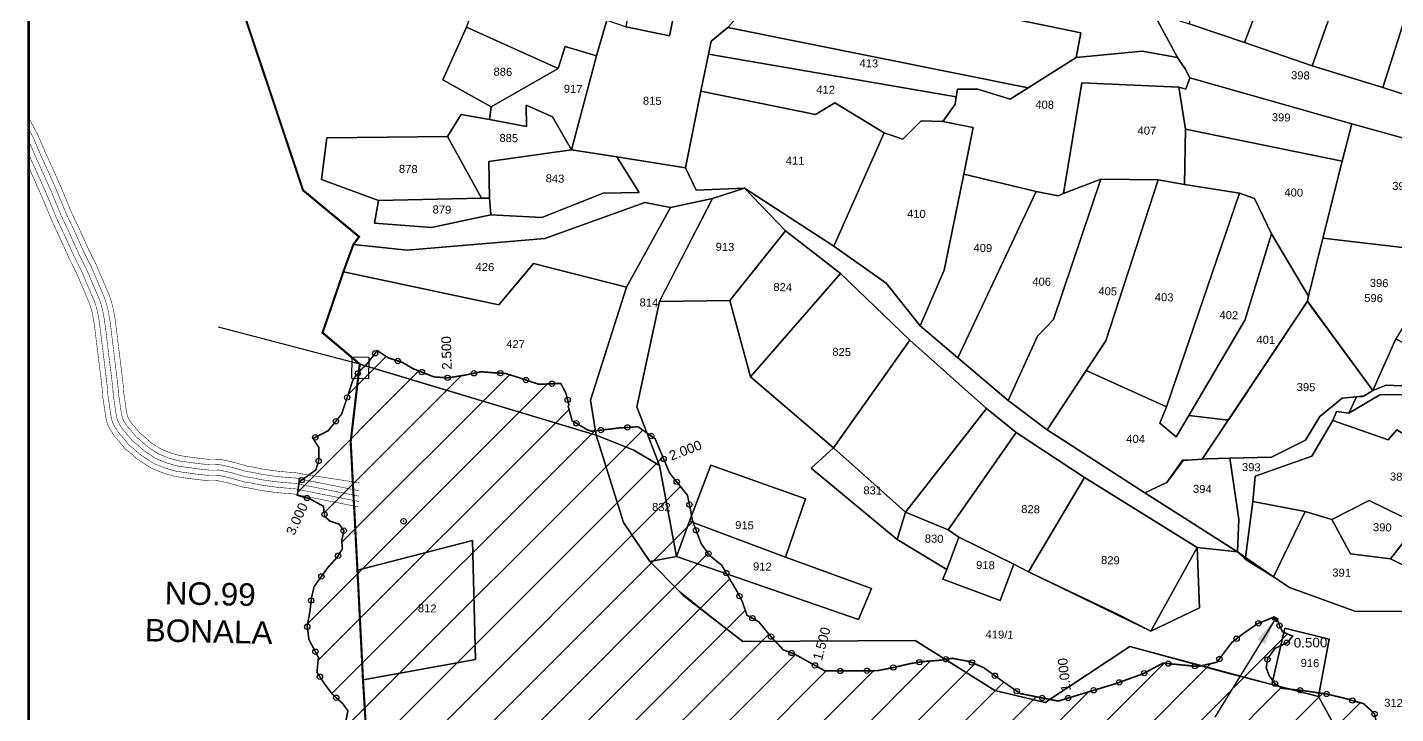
# Model space of a CAD drawing. Header units: inches. Extents: x 191080 to 197844, y 1603242 to 1613996.
# Drawn here: x 191080 to 193644, y 1609716 to 1611002 of the extents above; entities that cross this region are included whole.
import ezdxf
from ezdxf.enums import TextEntityAlignment as Align

# ---------------------------------------------------------------- set-up
doc = ezdxf.new("R2010")
doc.units = ezdxf.units.IN
doc.header["$LTSCALE"] = 15
doc.header["$MEASUREMENT"] = 0
doc.header["$PDMODE"] = 32
doc.header["$PDSIZE"] = 10
doc.linetypes.add('HIDDEN2', pattern=[0.1875, 0.125, -0.0625])
for name, color, linetype in [('CANAL1', 7, 'Continuous'), ('CSMark', 72, 'Continuous'), ('PLOT', 7, 'Continuous'), ('PLOT NO', 7, 'Continuous'), ('text2', 7, 'Continuous'), ('VILLAGE BOUNDARY STONES', 1, 'Continuous'), ('VILLAGE BOUNDRY', 5, 'Continuous')]:
    doc.layers.add(name, color=color, linetype=linetype)
doc.styles.get("Standard").update_dxf_attribs({"font": 'arial.ttf'})
doc.dimstyles.get("Standard").update_dxf_attribs({"dimtxt": 0.18, "dimasz": 0.18, "dimexe": 0.18, "dimexo": 0.0625, "dimgap": 0.09, "dimtad": 0, "dimtih": 1, "dimtoh": 1, "dimdec": 4, "dimzin": 0, "dimdsep": 46, "dimtxsty": 'Standard', "dimcen": 0.09, "dimadec": 0, "dimazin": 0, "dimtfac": 1, "dimtdec": 4, "dimtofl": 0, "dimtmove": 0, "dimatfit": 3, "dimfxl": 1, "dimtolj": 1, "dimtzin": 0, "dimarcsym": 0})

msp = doc.modelspace()

# ---------------------------------------------------------------- hatches: boundary and pattern name
at = {"layer": 'text2'}
h = msp.add_hatch(dxfattribs=at)
h.set_pattern_fill('ANSI31', color=4, scale=500)
edge = h.paths.add_edge_path()
edge.add_line((193072, 1608656.2), (193075.3, 1608621.8))
edge.add_line((193075.3, 1608621.8), (193042.4, 1608618.8))
edge.add_line((193042.4, 1608618.8), (193015.6, 1608619.7))
edge.add_line((193015.6, 1608619.7), (192949.4, 1608659))
edge.add_line((192949.4, 1608659), (192892.1, 1608627))
edge.add_line((192892.1, 1608627), (192853.7, 1608638.8))
edge.add_line((192853.7, 1608638.8), (192798.7, 1608651.1))
edge.add_line((192798.7, 1608651.1), (192758.5, 1608663.1))
edge.add_line((192758.5, 1608663.1), (192721.7, 1608669.2))
edge.add_line((192721.7, 1608669.2), (192705.9, 1608683.9))
edge.add_line((192705.9, 1608683.9), (192657, 1608714.7))
edge.add_line((192657, 1608714.7), (192602.3, 1608754.3))
edge.add_line((192602.3, 1608754.3), (192542.1, 1608775.7))
edge.add_line((192542.1, 1608775.7), (192520.3, 1608776.2))
edge.add_line((192520.3, 1608776.2), (192471.9, 1608777.7))
edge.add_line((192471.9, 1608777.7), (192439.9, 1608775.3))
edge.add_line((192439.9, 1608775.3), (192405, 1608805.5))
edge.add_line((192405, 1608805.5), (192393.2, 1608813.4))
edge.add_line((192393.2, 1608813.4), (192369, 1608835.7))
edge.add_line((192369, 1608835.7), (192367.9, 1608882.5))
edge.add_line((192367.9, 1608882.5), (192336.6, 1608896.4))
edge.add_line((192336.6, 1608896.4), (192298.7, 1608890.6))
edge.add_line((192298.7, 1608890.6), (192274.1, 1608887.9))
edge.add_line((192274.1, 1608887.9), (192256.6, 1608886.3))
edge.add_line((192256.6, 1608886.3), (192234.5, 1608878.8))
edge.add_line((192234.5, 1608878.8), (192201.6, 1608883.8))
edge.add_line((192201.6, 1608883.8), (192176.9, 1608883.6))
edge.add_line((192176.9, 1608883.6), (192136.4, 1608872.9))
edge.add_line((192136.4, 1608872.9), (192103.1, 1608858.8))
edge.add_line((192103.1, 1608858.8), (192083.9, 1608858.3))
edge.add_line((192083.9, 1608858.3), (192056.6, 1608858.2))
edge.add_line((192056.6, 1608858.2), (192027.8, 1608853.7))
edge.add_line((192027.8, 1608853.7), (192004.1, 1608850.9))
edge.add_line((192004.1, 1608850.9), (191961.5, 1608844.5))
edge.add_line((191961.5, 1608844.5), (191925.6, 1608862.6))
edge.add_line((191925.6, 1608862.6), (191922.1, 1608900.3))
edge.add_line((191922.1, 1608900.3), (191921.3, 1608917))
edge.add_line((191921.3, 1608917), (191910.6, 1608933.4))
edge.add_line((191910.6, 1608933.4), (191890.6, 1608967.7))
edge.add_line((191890.6, 1608967.7), (191872.1, 1608984.1))
edge.add_line((191872.1, 1608984.1), (191854.4, 1609014.4))
edge.add_line((191854.4, 1609014.4), (191851.4, 1609024.4))
edge.add_line((191851.4, 1609024.4), (191818.6, 1609043.3))
edge.add_line((191818.6, 1609043.3), (191782.1, 1609046.7))
edge.add_line((191782.1, 1609046.7), (191721.7, 1609055.3))
edge.add_line((191721.7, 1609055.3), (191722.8, 1609083.1))
edge.add_line((191722.8, 1609083.1), (191733.5, 1609097.4))
edge.add_line((191733.5, 1609097.4), (191756.6, 1609102.4))
edge.add_line((191756.6, 1609102.4), (191790.3, 1609100.7))
edge.add_line((191790.3, 1609100.7), (191807.1, 1609105.3))
edge.add_line((191807.1, 1609105.3), (191819.6, 1609128.8))
edge.add_line((191819.6, 1609128.8), (191835.3, 1609157.2))
edge.add_line((191835.3, 1609157.2), (191841, 1609181.5))
edge.add_line((191841, 1609181.5), (191850.9, 1609209.9))
edge.add_line((191850.9, 1609209.9), (191853.4, 1609233.1))
edge.add_line((191853.4, 1609233.1), (191867.3, 1609284.9))
edge.add_line((191867.3, 1609284.9), (191828, 1609327.4))
edge.add_line((191828, 1609327.4), (191830.2, 1609387.3))
edge.add_line((191830.2, 1609387.3), (191823.9, 1609442.2))
edge.add_line((191823.9, 1609442.2), (191795.7, 1609460))
edge.add_line((191795.7, 1609460), (191760.6, 1609492.9))
edge.add_line((191760.6, 1609492.9), (191738.2, 1609501.1))
edge.add_line((191738.2, 1609501.1), (191742.8, 1609520))
edge.add_line((191742.8, 1609520), (191777.2, 1609530.2))
edge.add_line((191777.2, 1609530.2), (191810, 1609535.8))
edge.add_line((191810, 1609535.8), (191808.6, 1609546.4))
edge.add_line((191808.6, 1609546.4), (191793.4, 1609554.5))
edge.add_line((191793.4, 1609554.5), (191744.8, 1609552.8))
edge.add_line((191744.8, 1609552.8), (191742.2, 1609587.5))
edge.add_line((191742.2, 1609587.5), (191724, 1609621.6))
edge.add_line((191724, 1609621.6), (191693.6, 1609625.4))
edge.add_line((191693.6, 1609625.4), (191662.7, 1609631.3))
edge.add_line((191662.7, 1609631.3), (191670.9, 1609668.8))
edge.add_line((191670.9, 1609668.8), (191677.1, 1609703.7))
edge.add_line((191677.1, 1609703.7), (191680.6, 1609721.3))
edge.add_line((191680.6, 1609721.3), (191670.2, 1609735.3))
edge.add_line((191670.2, 1609735.3), (191651.5, 1609752.2))
edge.add_line((191651.5, 1609752.2), (191636.3, 1609772.5))
edge.add_line((191636.3, 1609772.5), (191622.6, 1609793.3))
edge.add_line((191622.6, 1609793.3), (191625.4, 1609821.1))
edge.add_line((191625.4, 1609821.1), (191607.5, 1609854.8))
edge.add_line((191607.5, 1609854.8), (191604.3, 1609880.6))
edge.add_line((191604.3, 1609880.6), (191609.1, 1609905.4))
edge.add_line((191609.1, 1609905.4), (191612.6, 1609933.9))
edge.add_line((191612.6, 1609933.9), (191617.2, 1609953.9))
edge.add_line((191617.2, 1609953.9), (191630.1, 1609972))
edge.add_line((191630.1, 1609972), (191643, 1609989.6))
edge.add_line((191643, 1609989.6), (191660.6, 1610009.3))
edge.add_line((191660.6, 1610009.3), (191670.3, 1610024.9))
edge.add_line((191670.3, 1610024.9), (191668.9, 1610040.8))
edge.add_line((191668.9, 1610040.8), (191673.2, 1610058.3))
edge.add_line((191673.2, 1610058.3), (191664.4, 1610071))
edge.add_line((191664.4, 1610071), (191646.7, 1610076.9))
edge.add_line((191646.7, 1610076.9), (191637.2, 1610085.5))
edge.add_line((191637.2, 1610085.5), (191634.7, 1610104.6))
edge.add_line((191634.7, 1610104.6), (191609.1, 1610118.8))
edge.add_line((191609.1, 1610118.8), (191585.8, 1610125.3))
edge.add_line((191585.8, 1610125.3), (191589, 1610150))
edge.add_line((191589, 1610150), (191620.4, 1610172.6))
edge.add_line((191620.4, 1610172.6), (191625.8, 1610190))
edge.add_line((191625.8, 1610190), (191626.2, 1610214.6))
edge.add_line((191626.2, 1610214.6), (191615.4, 1610231.6))
edge.add_line((191615.4, 1610231.6), (191643.8, 1610246.4))
edge.add_line((191643.8, 1610246.4), (191669, 1610277.8))
edge.add_line((191669, 1610277.8), (191681, 1610313.9))
edge.add_line((191681, 1610313.9), (191690.2, 1610341.9))
edge.add_line((191690.2, 1610341.9), (191702, 1610357.4))
edge.add_line((191702, 1610357.4), (191716.1, 1610371.1))
edge.add_line((191716.1, 1610371.1), (191735.5, 1610396.5))
edge.add_line((191735.5, 1610396.5), (191756.6, 1610382.7))
edge.add_line((191756.6, 1610382.7), (191782.5, 1610374.5))
edge.add_line((191782.5, 1610374.5), (191802.1, 1610362.8))
edge.add_line((191802.1, 1610362.8), (191842.1, 1610347.1))
edge.add_line((191842.1, 1610347.1), (191868.9, 1610345.3))
edge.add_line((191868.9, 1610345.3), (191901.3, 1610350.7))
edge.add_line((191901.3, 1610350.7), (191930.6, 1610356.8))
edge.add_line((191930.6, 1610356.8), (191953.2, 1610354.9))
edge.add_line((191953.2, 1610354.9), (191976.9, 1610353.4))
edge.add_line((191976.9, 1610353.4), (192007, 1610343.8))
edge.add_line((192007, 1610343.8), (192038.4, 1610333.3))
edge.add_line((192038.4, 1610333.3), (192079.7, 1610334.9))
edge.add_line((192079.7, 1610334.9), (192089.4, 1610316.1))
edge.add_line((192089.4, 1610316.1), (192094.9, 1610295.2))
edge.add_line((192094.9, 1610295.2), (192093.6, 1610291.6))
edge.add_line((192093.6, 1610291.6), (192100.9, 1610264.9))
edge.add_line((192100.9, 1610264.9), (192129.5, 1610247.8))
edge.add_line((192129.5, 1610247.8), (192137.5, 1610245.3))
edge.add_line((192137.5, 1610245.3), (192189.8, 1610251.5))
edge.add_line((192189.8, 1610251.5), (192224.4, 1610253.7))
edge.add_line((192224.4, 1610253.7), (192256.5, 1610231))
edge.add_line((192256.5, 1610231), (192268.6, 1610202.6))
edge.add_line((192268.6, 1610202.6), (192283.4, 1610167.3))
edge.add_line((192283.4, 1610167.3), (192317.1, 1610125.2))
edge.add_line((192317.1, 1610125.2), (192322.9, 1610097.1))
edge.add_line((192322.9, 1610097.1), (192326, 1610079.3))
edge.add_line((192326, 1610079.3), (192335.8, 1610052.7))
edge.add_line((192335.8, 1610052.7), (192343.4, 1610033.3))
edge.add_line((192343.4, 1610033.3), (192359, 1610012.1))
edge.add_line((192359, 1610012.1), (192381.5, 1609993.9))
edge.add_line((192381.5, 1609993.9), (192396.3, 1609968.4))
edge.add_line((192396.3, 1609968.4), (192410.1, 1609944.8))
edge.add_line((192410.1, 1609944.8), (192419.6, 1609926.5))
edge.add_line((192419.6, 1609926.5), (192428.7, 1609900.3))
edge.add_line((192428.7, 1609900.3), (192450.6, 1609888.2))
edge.add_line((192450.6, 1609888.2), (192471.5, 1609862.6))
edge.add_line((192471.5, 1609862.6), (192496.7, 1609835.5))
edge.add_line((192496.7, 1609835.5), (192518.8, 1609827.1))
edge.add_line((192518.8, 1609827.1), (192550.3, 1609809.5))
edge.add_line((192550.3, 1609809.5), (192575, 1609795.9))
edge.add_line((192575, 1609795.9), (192625, 1609796.1))
edge.add_line((192625, 1609796.1), (192673.2, 1609796.4))
edge.add_line((192673.2, 1609796.4), (192701.9, 1609802.1))
edge.add_line((192701.9, 1609802.1), (192737.3, 1609810.2))
edge.add_line((192737.3, 1609810.2), (192760.8, 1609813.7))
edge.add_line((192760.8, 1609813.7), (192792.6, 1609816.1))
edge.add_line((192792.6, 1609816.1), (192813.2, 1609819.6))
edge.add_line((192813.2, 1609819.6), (192846.6, 1609813.4))
edge.add_line((192846.6, 1609813.4), (192872.5, 1609802))
edge.add_line((192872.5, 1609802), (192906.8, 1609777.2))
edge.add_line((192906.8, 1609777.2), (192940.8, 1609753.5))
edge.add_line((192940.8, 1609753.5), (193011.9, 1609739.4))
edge.add_line((193011.9, 1609739.4), (193119.9, 1609772.1))
edge.add_line((193119.9, 1609772.1), (193170.8, 1609790.5))
edge.add_line((193170.8, 1609790.5), (193208.4, 1609810.6))
edge.add_line((193208.4, 1609810.6), (193274.3, 1609804.2))
edge.add_line((193274.3, 1609804.2), (193309.3, 1609812.2))
edge.add_line((193309.3, 1609812.2), (193337.3, 1609849.1))
edge.add_line((193337.3, 1609849.1), (193358.2, 1609865.5))
edge.add_line((193358.2, 1609865.5), (193385.1, 1609884.2))
edge.add_line((193385.1, 1609884.2), (193413.7, 1609895.9))
edge.add_line((193413.7, 1609895.9), (193423.6, 1609890.2))
edge.add_line((193423.6, 1609890.2), (193426.8, 1609881))
edge.add_line((193426.8, 1609881), (193432.4, 1609869.3))
edge.add_line((193432.4, 1609869.3), (193451.4, 1609861.1))
edge.add_line((193451.4, 1609861.1), (193442.2, 1609849.6))
edge.add_line((193442.2, 1609849.6), (193418.4, 1609838.1))
edge.add_line((193418.4, 1609838.1), (193404.5, 1609819))
edge.add_line((193404.5, 1609819), (193401.9, 1609801.7))
edge.add_line((193401.9, 1609801.7), (193407.7, 1609786.7))
edge.add_line((193407.7, 1609786.7), (193415, 1609776.8))
edge.add_line((193415, 1609776.8), (193417.1, 1609772.9))
edge.add_line((193417.1, 1609772.9), (193431.6, 1609763.4))
edge.add_line((193431.6, 1609763.4), (193473.4, 1609758.7))
edge.add_line((193473.4, 1609758.7), (193515.3, 1609752.6))
edge.add_line((193515.3, 1609752.6), (193544.8, 1609745.7))
edge.add_line((193544.8, 1609745.7), (193584.3, 1609734.7))
edge.add_line((193584.3, 1609734.7), (193604.9, 1609715.8))
edge.add_line((193604.9, 1609715.8), (193610.7, 1609687.5))
edge.add_line((193610.7, 1609687.5), (193634.7, 1609643.6))
edge.add_line((193634.7, 1609643.6), (193671.4, 1609585.4))
edge.add_line((193671.4, 1609585.4), (193711.2, 1609550.9))
edge.add_line((193711.2, 1609550.9), (193660.4, 1609509.3))
edge.add_line((193660.4, 1609509.3), (193604.9, 1609440.8))
edge.add_line((193604.9, 1609440.8), (193577, 1609410.3))
edge.add_line((193577, 1609410.3), (193522.6, 1609367.7))
edge.add_line((193522.6, 1609367.7), (193465.8, 1609290.3))
edge.add_line((193465.8, 1609290.3), (193430.4, 1609256.7))
edge.add_line((193430.4, 1609256.7), (193400.3, 1609205.4))
edge.add_line((193400.3, 1609205.4), (193392.4, 1609191.1))
edge.add_line((193392.4, 1609191.1), (193368, 1609136))
edge.add_line((193368, 1609136), (193312.6, 1609143.1))
edge.add_line((193312.6, 1609143.1), (193288.9, 1609126))
edge.add_line((193288.9, 1609126), (193256.5, 1609094.2))
edge.add_line((193256.5, 1609094.2), (193201.6, 1609037.1))
edge.add_line((193201.6, 1609037.1), (193156.6, 1608992.9))
edge.add_line((193156.6, 1608992.9), (193130.7, 1608961))
edge.add_line((193130.7, 1608961), (193105.1, 1608918.7))
edge.add_line((193105.1, 1608918.7), (193097, 1608902.2))
edge.add_line((193097, 1608902.2), (193072, 1608822.5))
edge.add_line((193072, 1608822.5), (193066, 1608759))
edge.add_line((193066, 1608759), (193069, 1608705.9))
edge.add_line((193069, 1608705.9), (193071.9, 1608658.6))
h.paths.add_polyline_path([(192550.1, 1609414.4), (192865.2, 1609414.4), (192865.2, 1609486.5), (192550.1, 1609486.5)], flags=24)

# ---------------------------------------------------------------- linework, layer by layer
at = {"color": 5, "const_width": 3, "elevation": 248.5}
msp.add_lwpolyline([(191677.1, 1609703.7), (191680.6, 1609721.3), (191670.2, 1609735.3), (191651.5, 1609752.2), (191636.3, 1609772.5), (191622.6, 1609793.3), (191625.4, 1609821.1), (191607.5, 1609854.8), (191604.3, 1609880.6), (191609.1, 1609905.4), (191612.6, 1609933.9), (191617.2, 1609953.9), (191630.1, 1609972), (191643, 1609989.6), (191660.6, 1610009.3), (191670.3, 1610024.9), (191668.9, 1610040.8), (191673.2, 1610058.3), (191664.4, 1610071), (191646.7, 1610076.9), (191637.2, 1610085.5), (191634.7, 1610104.6), (191609.1, 1610118.8), (191585.8, 1610125.3), (191589, 1610150), (191620.4, 1610172.6), (191625.8, 1610190), (191626.2, 1610214.6), (191615.4, 1610231.6), (191643.8, 1610246.4), (191669, 1610277.8), (191681, 1610313.9), (191690.2, 1610341.9), (191702, 1610357.4), (191716.1, 1610371.1), (191735.5, 1610396.5), (191756.6, 1610382.7), (191782.5, 1610374.5), (191802.1, 1610362.8), (191842.1, 1610347.1), (191868.9, 1610345.3), (191901.3, 1610350.7), (191930.6, 1610356.8), (191953.2, 1610354.9), (191976.9, 1610353.4), (192007, 1610343.8), (192038.4, 1610333.3), (192079.7, 1610334.9), (192089.4, 1610316.1), (192094.9, 1610295.2), (192093.6, 1610291.6), (192100.9, 1610264.9), (192129.5, 1610247.8), (192137.5, 1610245.3), (192189.8, 1610251.5), (192224.4, 1610253.7), (192256.5, 1610231), (192268.6, 1610202.6), (192283.4, 1610167.3), (192317.1, 1610125.2), (192322.9, 1610097.1), (192326, 1610079.3), (192335.8, 1610052.7), (192343.4, 1610033.3), (192359, 1610012.1), (192381.5, 1609993.9), (192396.3, 1609968.4), (192410.1, 1609944.8), (192419.6, 1609926.5), (192428.7, 1609900.3), (192450.6, 1609888.2), (192471.5, 1609862.6), (192496.7, 1609835.5), (192518.8, 1609827.1), (192550.3, 1609809.5), (192575, 1609795.9), (192625, 1609796.1), (192673.2, 1609796.4), (192701.9, 1609802.1), (192737.3, 1609810.2), (192760.8, 1609813.7), (192792.6, 1609816.1), (192813.2, 1609819.6), (192846.6, 1609813.4), (192872.5, 1609802), (192906.8, 1609777.2), (192940.8, 1609753.5), (193011.9, 1609739.4), (193119.9, 1609772.1), (193170.8, 1609790.5), (193208.4, 1609810.6), (193274.3, 1609804.2), (193309.3, 1609812.2), (193337.3, 1609849.1), (193358.2, 1609865.5), (193385.1, 1609884.2), (193413.7, 1609895.9), (193423.6, 1609890.2), (193426.8, 1609881), (193432.4, 1609869.3), (193451.4, 1609861.1), (193442.2, 1609849.6), (193418.4, 1609838.1), (193404.5, 1609819), (193401.9, 1609801.7), (193407.7, 1609786.7), (193415, 1609776.8), (193417.1, 1609772.9), (193431.6, 1609763.4), (193473.4, 1609758.7), (193515.3, 1609752.6), (193544.8, 1609745.7), (193584.3, 1609734.7), (193604.9, 1609715.8), (193610.7, 1609687.5)], dxfattribs=at)
at = {"color": 5, "elevation": 248.5}
msp.add_lwpolyline([(191677.1, 1609703.7, 3, 3, 0), (191680.6, 1609721.3, 3, 3, 0), (191670.2, 1609735.3, 3, 3, 0), (191651.5, 1609752.2, 3, 3, 0), (191636.3, 1609772.5, 3, 3, 0), (191622.6, 1609793.3, 3, 3, 0), (191625.4, 1609821.1, 3, 3, 0), (191607.5, 1609854.8, 3, 3, 0), (191604.3, 1609880.6, 3, 3, 0), (191609.1, 1609905.4, 3, 3, 0), (191612.6, 1609933.9, 3, 3, 0), (191617.2, 1609953.9, 3, 3, 0), (191630.1, 1609972, 3, 3, 0), (191643, 1609989.6, 3, 3, 0), (191660.6, 1610009.3, 3, 3, 0), (191670.3, 1610024.9, 3, 3, 0), (191668.9, 1610040.8, 3, 3, 0), (191673.2, 1610058.3, 3, 3, 0), (191664.4, 1610071, 3, 3, 0), (191646.7, 1610076.9, 3, 3, 0), (191637.2, 1610085.5, 3, 3, 0), (191634.7, 1610104.6, 3, 3, 0), (191609.1, 1610118.8, 3, 3, 0), (191585.8, 1610125.3, 3, 3, 0), (191589, 1610150, 3, 3, 0), (191620.4, 1610172.6, 3, 3, 0), (191625.8, 1610190, 3, 3, 0), (191626.2, 1610214.6, 3, 3, 0), (191615.4, 1610231.6, 3, 3, 0), (191643.8, 1610246.4, 3, 3, 0), (191669, 1610277.8, 3, 3, 0), (191681, 1610313.9, 3, 3, 0), (191690.2, 1610341.9, 3, 3, 0), (191702, 1610357.4, 3, 3, 0), (191716.1, 1610371.1, 3, 3, 0), (191735.5, 1610396.5, 3, 3, 0), (191756.6, 1610382.7, 3, 3, 0), (191782.5, 1610374.5, 3, 3, 0), (191802.1, 1610362.8, 3, 3, 0), (191842.1, 1610347.1, 3, 3, 0), (191868.9, 1610345.3, 3, 3, 0), (191901.3, 1610350.7, 3, 3, 0), (191930.6, 1610356.8, 3, 3, 0), (191953.2, 1610354.9, 3, 3, 0), (191976.9, 1610353.4, 3, 3, 0), (192007, 1610343.8, 3, 3, 0), (192038.4, 1610333.3, 3, 3, 0), (192079.7, 1610334.9, 3, 3, 0), (192089.4, 1610316.1, 3, 3, 0), (192094.9, 1610295.2, 3, 3, 0), (192093.6, 1610291.6, 3, 3, 0), (192100.9, 1610264.9, 3, 3, 0), (192129.5, 1610247.8, 3, 3, 0), (192137.5, 1610245.3, 3, 3, 0), (192189.8, 1610251.5, 3, 3, 0), (192224.4, 1610253.7, 3, 3, 0), (192256.5, 1610231, 3, 3, 0), (192268.6, 1610202.6, 3, 3, 0), (192283.4, 1610167.3, 3, 3, 0), (192317.1, 1610125.2, 3, 3, 0), (192322.9, 1610097.1, 3, 3, 0), (192326, 1610079.3, 3, 3, 0), (192335.8, 1610052.7, 3, 3, 0), (192343.4, 1610033.3, 3, 3, 0), (192359, 1610012.1, 3, 3, 0), (192381.5, 1609993.9, 3, 3, 0), (192396.3, 1609968.4, 3, 3, 0), (192410.1, 1609944.8, 3, 3, 0), (192419.6, 1609926.5, 3, 3, 0), (192428.7, 1609900.3, 3, 3, 0), (192450.6, 1609888.2, 3, 3, 0), (192471.5, 1609862.6, 3, 3, 0), (192496.7, 1609835.5, 3, 3, 0), (192518.8, 1609827.1, 3, 3, 0), (192550.3, 1609809.5, 3, 3, 0), (192575, 1609795.9, 3, 3, 0), (192625, 1609796.1, 3, 3, 0), (192673.2, 1609796.4, 3, 3, 0), (192701.9, 1609802.1, 3, 3, 0), (192737.3, 1609810.2, 3, 3, 0), (192760.8, 1609813.7, 3, 3, 0), (192792.6, 1609816.1, 3, 3, 0), (192813.2, 1609819.6, 3, 3, 0), (192846.6, 1609813.4, 3, 3, 0), (192872.5, 1609802, 3, 3, 0), (192906.8, 1609777.2, 3, 3, 0), (192940.8, 1609753.5, 3, 3, 0), (193011.9, 1609739.4, 3, 3, 0), (193119.9, 1609772.1, 3, 3, 0), (193170.8, 1609790.5, 3, 3, 0), (193208.4, 1609810.6, 3, 3, 0), (193274.3, 1609804.2, 3, 3, 0), (193309.3, 1609812.2, 3, 3, 0), (193337.3, 1609849.1, 3, 3, 0), (193358.2, 1609865.5, 3, 3, 0), (193385.1, 1609884.2, 3, 3, 0), (193413.7, 1609895.9, 3, 3, 0), (193423.6, 1609890.2, 3, 3, 0), (193426.8, 1609881, 3, 3, 0), (193432.4, 1609869.3, 3, 3, 0), (193451.4, 1609861.1, 3, 3, 0), (193442.2, 1609849.6, 3, 3, 0), (193418.4, 1609838.1, 3, 3, 0), (193404.5, 1609819, 3, 3, 0), (193401.9, 1609801.7, 3, 3, 0), (193407.7, 1609786.7, 3, 3, 0), (193415, 1609776.8, 3, 3, 0), (193417.1, 1609772.9, 3, 3, 0), (193431.6, 1609763.4, 3, 3, 0), (193473.4, 1609758.7, 3, 3, 0), (193515.3, 1609752.6, 3, 3, 0), (193544.8, 1609745.7, 3, 3, 0), (193584.3, 1609734.7, 3, 3, 0), (193604.9, 1609715.8, 3, 3, 0), (193610.7, 1609687.5, 3, 3, 0)], format="xyseb", dxfattribs=at)
at = {"color": 1, "const_width": 8, "elevation": 248.5}
msp.add_lwpolyline([(193413.7, 1609895.9), (193423.6, 1609890.2)], dxfattribs=at)
at = {"color": 3}
for p in [(191731.7, 1610391.5, 248.5), (191774.2, 1610377.1, 248.5), (191699.2, 1610353.7, 248.5), (191819.3, 1610356.1, 248.5), (191916.8, 1610353.9, 248.5), (191966.4, 1610354.1, 248.5), (191867.5, 1610345.4, 248.5), (192014.4, 1610341.3, 248.5), (192063.1, 1610334.3, 248.5), (191679.2, 1610308.5, 248.5), (192092.5, 1610304.2, 248.5), (191657.9, 1610264, 248.5), (192108.8, 1610260.2, 248.5), (192154.9, 1610247.4, 248.5), (192204.6, 1610252.5, 248.5), (191619.5, 1610233.7, 248.5), (192249, 1610236.3, 248.5), (191625.6, 1610189.3, 248.5), (192272.4, 1610193.4, 248.5), (191594.1, 1610153.6, 248.5), (192297, 1610150.4, 248.5), (191604, 1610120.2, 248.5), (192320.7, 1610107.8, 248.5), (191636.7, 1610089.3, 248.5), (191672.8, 1610058.9, 248.5), (192333.3, 1610059.6, 248.5), (192356.4, 1610015.7, 248.5), (191662.2, 1610011.9, 248.5), (191630.9, 1609973.1, 248.5), (192389.8, 1609979.6, 248.5), (191611.8, 1609928, 248.5), (192414.6, 1609936.1, 248.5), (192438.7, 1609894.8, 248.5), (191604.5, 1609878.7, 248.5), (193387.2, 1609885, 248.5), (193426.8, 1609880.9, 248.5), (192473.8, 1609860.2, 248.5), (193346.4, 1609856.2, 248.5), (193440.6, 1609848.8, 248.5), (191619.7, 1609831.9, 248.5), (192512, 1609829.7, 248.5), (192751.8, 1609812.4, 248.5), (192801.5, 1609817.7, 248.5), (192850.4, 1609811.8, 248.5), (193218.3, 1609809.6, 248.5), (193314.1, 1609818.5, 248.5), (193404.3, 1609817.3, 248.5), (191628.1, 1609785.1, 248.5), (192556.1, 1609806.3, 248.5), (192603.4, 1609796, 248.5), (192653.4, 1609796.3, 248.5), (192702.9, 1609802.3, 248.5), (192893.4, 1609786.9, 248.5), (193173.1, 1609791.7, 248.5), (193268.1, 1609804.8, 248.5), (193078.5, 1609759.6, 248.5), (193126.2, 1609774.4, 248.5), (193418.3, 1609772.1, 248.5), (193465.5, 1609759.6, 248.5), (191658.7, 1609745.8, 248.5), (192934.3, 1609758, 248.5), (192982, 1609745.3, 248.5), (193030.6, 1609745.1, 248.5), (193515, 1609752.7, 248.5), (193563.5, 1609740.5, 248.5), (193605, 1609715.4, 248.5)]:
    msp.add_point(p, dxfattribs=at)
at = {"color": 2}
for p in [(191867.5, 1610345.4, 248.5), (192272.4, 1610193.4, 248.5), (191604, 1610120.2, 248.5), (193440.6, 1609848.8, 248.5), (192556.1, 1609806.3, 248.5), (193030.6, 1609745.1, 248.5)]:
    msp.add_point(p, dxfattribs=at)
at = {"layer": 'CANAL1', "color": 200, "const_width": 1}
for points in [[(191082.3, 1610832.4), (191083.5, 1610830.5), (191091.4, 1610815.8), (191099.8, 1610799.9), (191113.2, 1610768.5), (191130, 1610731.9), (191145.1, 1610697.6), (191162.2, 1610656), (191174.8, 1610629.7), (191194.8, 1610585.4), (191208.6, 1610557.8), (191221.4, 1610527.7), (191227.1, 1610514.4), (191233.5, 1610499.7), (191237.1, 1610488.7), (191240.4, 1610476.5), (191244.3, 1610454.8), (191246.4, 1610438.7), (191249.7, 1610411.4), (191256.9, 1610353.1), (191259.6, 1610330.2), (191260.6, 1610316), (191262.6, 1610303.2), (191264.1, 1610292.1), (191266.2, 1610278.5), (191267.5, 1610272.8), (191269.4, 1610269.3), (191272, 1610264.8), (191275.1, 1610260.2), (191279.4, 1610255.7), (191291.1, 1610241.1), (191296, 1610237.7), (191309.9, 1610225.1), (191330.3, 1610211.7), (191347.9, 1610204.6), (191365.2, 1610199.6), (191399.5, 1610194.8), (191423.3, 1610192.2), (191441, 1610192.6), (191466.9, 1610187), (191492.7, 1610179.6), (191503, 1610178.1), (191520, 1610174.5), (191542.1, 1610171.2), (191551.2, 1610170.1), (191568, 1610168.6), (191583.1, 1610167.5), (191600.6, 1610164.1), (191702.2, 1610148.6)], [(191082.3, 1610740.1), (191093.5, 1610715.5), (191108.3, 1610681.9), (191125.7, 1610639.8), (191138.5, 1610612.8), (191158.6, 1610568.2), (191172.3, 1610541), (191184.6, 1610512), (191190.3, 1610498.7), (191196.1, 1610485.3), (191198.8, 1610477.1), (191201.3, 1610467.8), (191204.8, 1610448.7), (191206.7, 1610433.7), (191210, 1610406.5), (191217.2, 1610348.3), (191219.8, 1610326.5), (191220.8, 1610311.6), (191223, 1610297.3), (191224.5, 1610286.3), (191226.9, 1610270.9), (191229.8, 1610258.5), (191234.5, 1610249.7), (191238.1, 1610243.7), (191243.7, 1610235.1), (191249.3, 1610229.3), (191263.7, 1610211.4), (191271.2, 1610206.3), (191285.3, 1610193.5), (191311.6, 1610176.1), (191334.8, 1610166.7), (191356.9, 1610160.4), (191394.6, 1610155.1), (191421.5, 1610152.2), (191437.1, 1610152.5), (191457.2, 1610148.1), (191484.3, 1610140.4), (191496, 1610138.7), (191512.9, 1610135.1), (191536.7, 1610131.6), (191546.9, 1610130.3), (191564.9, 1610128.7), (191577.9, 1610127.8), (191700.7, 1610103.4)]]:
    msp.add_lwpolyline(points, dxfattribs=at)
at = {"layer": 'CANAL1', "color": 5, "const_width": 1}
for points in [[(191082.3, 1610811.6), (191082.6, 1610811.1), (191090.8, 1610795.6), (191104.1, 1610764.5), (191120.9, 1610727.8), (191135.9, 1610693.7), (191153.1, 1610652), (191165.7, 1610625.5), (191185.7, 1610581.1), (191199.5, 1610553.6), (191212.2, 1610523.8), (191217.9, 1610510.5), (191224.1, 1610496.1), (191227.6, 1610485.8), (191230.6, 1610474.4), (191234.5, 1610453.3), (191236.5, 1610437.4), (191239.8, 1610410.2), (191246.9, 1610351.9), (191249.7, 1610329.3), (191250.6, 1610314.9), (191252.7, 1610301.7), (191254.2, 1610290.7), (191256.4, 1610276.6), (191258.1, 1610269.2), (191260.7, 1610264.4), (191263.6, 1610259.5), (191267.2, 1610253.9), (191271.9, 1610249.1), (191284.3, 1610233.7), (191289.8, 1610229.9), (191303.8, 1610217.2), (191325.6, 1610202.8), (191344.6, 1610195.1), (191363.2, 1610189.8), (191398.3, 1610184.9), (191422.9, 1610182.2), (191440, 1610182.6), (191464.5, 1610177.3), (191490.6, 1610169.8), (191501.3, 1610168.3), (191518.2, 1610164.6), (191540.7, 1610161.3), (191550.1, 1610160.1), (191567.2, 1610158.6), (191581.8, 1610157.6), (191701.7, 1610133.8)], [(191082.3, 1610764.7), (191085.8, 1610756.4), (191102.6, 1610719.6), (191117.5, 1610685.8), (191134.8, 1610643.8), (191147.6, 1610617), (191167.7, 1610572.5), (191181.4, 1610545.2), (191193.8, 1610515.9), (191199.5, 1610502.6), (191205.4, 1610488.9), (191208.4, 1610480), (191211.1, 1610470), (191214.7, 1610450.2), (191216.6, 1610434.9), (191219.9, 1610407.8), (191227.1, 1610349.5), (191229.7, 1610327.4), (191230.7, 1610312.7), (191232.9, 1610298.8), (191234.4, 1610287.8), (191236.7, 1610272.8), (191239.2, 1610262.1), (191243.3, 1610254.6), (191246.6, 1610249), (191251.5, 1610241.4), (191256.8, 1610235.9), (191270.6, 1610218.8), (191277.4, 1610214.2), (191291.5, 1610201.4), (191316.2, 1610185), (191338.1, 1610176.2), (191359, 1610170.2), (191395.9, 1610165), (191422, 1610162.2), (191438.1, 1610162.5), (191459.6, 1610157.9), (191486.4, 1610150.2), (191497.8, 1610148.6), (191514.7, 1610144.9), (191538, 1610141.5), (191548, 1610140.2), (191565.7, 1610138.7), (191579.2, 1610137.7), (191701.1, 1610113.5)]]:
    msp.add_lwpolyline(points, dxfattribs=at)
at = {"layer": 'CANAL1', "color": 1, "linetype": 'HIDDEN2', "ltscale": 4, "const_width": 1}
msp.add_lwpolyline([(191082.3, 1610790.2), (191095, 1610760.5), (191111.7, 1610723.7), (191126.7, 1610689.8), (191143.9, 1610647.9), (191156.6, 1610621.3), (191176.7, 1610576.8), (191190.4, 1610549.4), (191203, 1610519.9), (191208.7, 1610506.5), (191214.8, 1610492.5), (191218, 1610482.9), (191220.9, 1610472.2), (191224.6, 1610451.7), (191226.6, 1610436.2), (191229.9, 1610409), (191237, 1610350.7), (191238.8, 1610336.1), (191239.7, 1610328.3), (191240.7, 1610313.8), (191242.8, 1610300.2), (191244.3, 1610289.2), (191246.5, 1610274.7), (191248.7, 1610265.7), (191252, 1610259.5), (191255.1, 1610254.2), (191259.4, 1610247.7), (191264.3, 1610242.5), (191277.4, 1610226.3), (191283.6, 1610222), (191297.6, 1610209.3), (191320.9, 1610193.9), (191341.4, 1610185.7), (191361.1, 1610180), (191397.1, 1610175), (191422.4, 1610172.2), (191439.1, 1610172.5), (191462.1, 1610167.6), (191488.5, 1610160), (191499.5, 1610158.4), (191516.4, 1610154.8), (191539.4, 1610151.4), (191549, 1610150.2), (191566.4, 1610148.6), (191580.5, 1610147.7), (191701.4, 1610123.6)], dxfattribs=at)
at = {"layer": 'PLOT'}
for points in [[(192202.3, 1611003.5), (192233.3, 1611164.1), (192233.3, 1611164.1), (192264, 1611322.8), (192325.7, 1611297.1), (192348.4, 1611299.8), (192293.3, 1611035.7), (192293.2, 1611034.9), (192283.1, 1610986.7), (192202.3, 1611003.5)], [(193257.7, 1611008.8), (193320.4, 1611213.9), (193421.6, 1611132.7), (193421.6, 1611132.7), (193361.1, 1610973.7), (193257.7, 1611008.8)], [(192692, 1611123.3), (193189.8, 1611030.2), (193235.8, 1610946.1), (193169.6, 1610957.9), (193045.9, 1610946), (193054.7, 1610992.1), (192657.6, 1611074.7), (192692, 1611123.3)], [(193487.8, 1610930.3), (193361.1, 1610973.7), (193421.6, 1611132.7), (193503.4, 1611079.4), (193536.1, 1611065.8), (193536.1, 1611065.8), (193487.8, 1610930.3)], [(192166, 1611016), (192146.8, 1610949), (192088, 1610966.7), (192074.7, 1610925.4), (191903, 1611003), (191940.2, 1611101.7), (191980.5, 1611089), (192166, 1611016)], [(192392.9, 1611001.9), (192410.5, 1611021.2), (192550.6, 1611069.9), (192559.7, 1611073.1), (192605.1, 1611092), (192657.6, 1611074.7), (193054.7, 1610992.1), (193045.9, 1610946), (192955.7, 1610889.1), (192392.9, 1611001.9)], [(192184.4, 1610759.9), (192100, 1610772.8), (192146.8, 1610949), (192166, 1611016), (192202.3, 1611003.5), (192283.1, 1610986.7), (192293.2, 1611034.9), (192422.2, 1611046.9), (192410.5, 1611021.2), (192392.9, 1611001.9), (192361.7, 1610976.3), (192356.6, 1610952.1), (192341.9, 1610882.6), (192313.2, 1610738.9), (192184.4, 1610759.9)], [(193675.8, 1611064.9), (193620.7, 1610889.9), (193487.8, 1610930.3), (193536.1, 1611065.8), (193675.8, 1611064.9)], [(193620.7, 1610889.9), (193675.8, 1611064.9), (193839.8, 1610966.4), (193792.4, 1610876.2), (193773.3, 1610839.7), (193620.7, 1610889.9)], [(193189.8, 1611030.2), (193195.2, 1611029.2), (193257.7, 1611008.8), (193361.1, 1610973.7), (193487.8, 1610930.3), (193620.7, 1610889.9), (193773.3, 1610839.7), (193755.9, 1610767.6), (193562.4, 1610821.8), (193258.7, 1610907.9), (193249.9, 1610924.9), (193244.6, 1610932.9), (193235.8, 1610946.1), (193189.8, 1611030.2)], [(192074.7, 1610925.4), (191948.9, 1610853.6), (191858.7, 1610904.2), (191903, 1611003), (192074.7, 1610925.4)], [(192356.6, 1610952.1), (192361.7, 1610976.3), (192392.9, 1611001.9), (192955.7, 1610889.1), (192921.7, 1610867.6), (192861.6, 1610886.7), (192823, 1610886.3), (192820.9, 1610871.9), (192356.6, 1610952.1)], [(192146.8, 1610949), (192100, 1610772.8), (192064.3, 1610834.9), (192014.6, 1610856.8), (192015.1, 1610816.5), (191945.9, 1610829.4), (191948.9, 1610853.6), (192074.7, 1610925.4), (192088, 1610966.7), (192146.8, 1610949)], [(192820.9, 1610871.9), (192818.9, 1610858.6), (192795.7, 1610826), (192755.4, 1610827.4), (192720.9, 1610792.7), (192685.7, 1610804.4), (192593, 1610861.2), (192557.2, 1610838.9), (192341.9, 1610882.6), (192356.6, 1610952.1), (192820.9, 1610871.9)], [(192835, 1610727.2), (192852.7, 1610814.4), (192845.1, 1610816), (192795.7, 1610826), (192818.9, 1610858.6), (192820.9, 1610871.9), (192823, 1610886.3), (192861.6, 1610886.7), (192921.7, 1610867.6), (192955.7, 1610889.1), (193045.9, 1610946), (193169.6, 1610957.9), (193235.8, 1610946.1), (193244.6, 1610932.9), (193249.9, 1610925.1), (193258.7, 1610907.9), (193251.4, 1610886.5), (193238.1, 1610890), (193056, 1610898.5), (193022.2, 1610690.8), (193012, 1610686.8), (192970.6, 1610694.5), (192835, 1610727.2)], [(193244.6, 1610932.9), (193249.9, 1610924.9), (193258.7, 1610907.9), (193249.9, 1610924.9), (193244.6, 1610932.9)], [(193244.6, 1610932.9), (193249.9, 1610924.9), (193258.7, 1610907.9), (193249.9, 1610924.9), (193244.6, 1610932.9)], [(193238.1, 1610890), (193250.4, 1610811.7), (193249, 1610707.6), (193199.2, 1610716.3), (193091.8, 1610717.9), (193022.2, 1610690.8), (193056, 1610898.5), (193238.1, 1610890)], [(193562.4, 1610821.8), (193544, 1610751.8), (193250.4, 1610811.7), (193238.1, 1610890), (193251.4, 1610886.5), (193258.7, 1610907.9), (193562.4, 1610821.8)], [(192423.9, 1610701.2), (192333.2, 1610697.3), (192313.2, 1610738.9), (192341.9, 1610882.6), (192557.2, 1610838.9), (192593, 1610861.2), (192685.7, 1610804.4), (192591.5, 1610592.3), (192423.9, 1610701.2)], [(192100, 1610772.8), (191944.8, 1610751.1), (191946.2, 1610682.2), (191931.2, 1610682.2), (191867.5, 1610797.8), (191892.6, 1610839.2), (191945.9, 1610829.4), (192015.1, 1610816.5), (192014.6, 1610856.8), (192064.3, 1610834.9), (192100, 1610772.8)], [(192591.5, 1610592.3), (192685.7, 1610804.4), (192720.9, 1610792.7), (192755.4, 1610827.4), (192795.7, 1610826), (192852.7, 1610814.4), (192835, 1610727.2), (192798.3, 1610547.4), (192753.1, 1610442.6), (192689.8, 1610522.6), (192591.5, 1610592.3)], [(193544, 1610751.8), (193562.4, 1610821.8), (193755.9, 1610767.6), (193687.6, 1610595.3), (193684.1, 1610586.6), (193508.1, 1610606.9), (193544, 1610751.8)], [(191931.2, 1610682.2), (191738.2, 1610677.7), (191630.9, 1610717.3), (191641.4, 1610795.5), (191867.5, 1610797.8), (191931.2, 1610682.2)], [(193508.1, 1610606.9), (193481.2, 1610498.3), (193412, 1610615.6), (193380.2, 1610681.3), (193351.9, 1610691.4), (193249, 1610707.6), (193250.4, 1610811.7), (193544, 1610751.8), (193508.1, 1610606.9)], [(191948.2, 1610651.2), (191946.2, 1610682.2), (191944.8, 1610751.1), (192100, 1610772.8), (192184.4, 1610759.9), (192226.5, 1610692.8), (192159.3, 1610691.4), (192044, 1610646.1), (191948.2, 1610651.2)], [(192753.1, 1610442.6), (192798.3, 1610547.4), (192835, 1610727.2), (192970.6, 1610694.5), (192823.9, 1610382.9), (192753.1, 1610442.6)], [(192823.9, 1610382.9), (192970.6, 1610694.5), (193012, 1610686.8), (193022.2, 1610690.8), (193091.8, 1610717.9), (193002.9, 1610454.7), (192973, 1610423.8), (192918.5, 1610302.9), (192823.9, 1610382.9)], [(192918.5, 1610302.9), (192973, 1610423.8), (193002.9, 1610454.7), (193091.8, 1610717.9), (193199.2, 1610716.3), (193101.1, 1610414.7), (193064.4, 1610358.9), (192991.4, 1610247.9), (192918.5, 1610302.9)], [(193064.4, 1610358.9), (193101.1, 1610414.7), (193199.2, 1610716.3), (193249, 1610707.6), (193351.9, 1610691.4), (193214.9, 1610291), (193064.4, 1610358.9)], [(192396.6, 1610490.3), (192264.6, 1610488.7), (192364.2, 1610681.8), (192423.9, 1610701.2), (192500.6, 1610620.7), (192396.6, 1610490.3)], [(192423.9, 1610701.2), (192591.5, 1610592.3), (192689.8, 1610522.6), (192753.1, 1610442.6), (192823.9, 1610382.9), (192918.5, 1610302.9), (192991.4, 1610247.9), (193174.4, 1610129.7), (193348.2, 1610018.9), (193272.6, 1610027.1), (193061.5, 1610158.8), (192933.3, 1610242.7), (192877.4, 1610288.1), (192734.2, 1610415.8), (192604.2, 1610541.2), (192500.6, 1610620.7), (192423.9, 1610701.2)], [(193214.9, 1610291), (193351.9, 1610691.4), (193380.2, 1610681.3), (193412, 1610615.6), (193362, 1610453), (193361.4, 1610452), (193256.8, 1610274.8), (193233, 1610234.6), (193202.2, 1610260.6), (193214.9, 1610291)], [(192203.1, 1610515.5), (192028.4, 1610559.9), (191963.5, 1610482.2), (191672.1, 1610544.1), (191690.8, 1610595.2), (191791.5, 1610584.7), (192049.6, 1610606.8), (192237.2, 1610674), (192285.1, 1610664.6), (192203.1, 1610515.5)], [(191738.2, 1610677.7), (191931.2, 1610682.2), (191946.2, 1610682.2), (191948.2, 1610651.2), (191948.2, 1610651.2), (191837.3, 1610627.4), (191730.3, 1610635.2), (191738.2, 1610677.7)], [(192266.1, 1610491.6), (192264.6, 1610488.7), (192222.3, 1610290.8), (192264.4, 1610181.2), (192216.8, 1610209.5), (192146.1, 1610237.8), (192135.4, 1610303.5), (192203.1, 1610515.5), (192285.1, 1610664.6), (192364.2, 1610681.8), (192266.1, 1610491.6)], [(192396.6, 1610490.3), (192500.6, 1610620.7), (192604.2, 1610541.2), (192435.4, 1610347.1), (192396.6, 1610490.3)], [(193256.8, 1610274.8), (193361.4, 1610452), (193362, 1610453), (193412, 1610615.6), (193481.2, 1610498.3), (193479.1, 1610488.8), (193330.8, 1610266.2), (193256.8, 1610274.8)], [(193749.3, 1610588), (193645.1, 1610418.7), (193602, 1610321.9), (193487.5, 1610477.4), (193479.1, 1610488.8), (193481.2, 1610498.3), (193508.1, 1610606.9), (193684.1, 1610586.6), (193687.6, 1610595.3), (193756.7, 1610603.4), (193749.3, 1610588)], [(191702.8, 1610371.2), (191633.1, 1610429.9), (191672.1, 1610544.1), (191963.5, 1610482.2), (192028.4, 1610559.9), (192203.1, 1610515.5), (192135.4, 1610303.5), (192146.1, 1610237.8), (191702.8, 1610371.2)], [(192435.4, 1610347.1), (192604.2, 1610541.2), (192734.2, 1610415.8), (192590.9, 1610214.3), (192435.4, 1610347.1)], [(193281.9, 1610193.1), (193330.8, 1610266.2), (193330.9, 1610266.4), (193331.6, 1610267.4), (193479.1, 1610488.8), (193602, 1610321.9), (193585.4, 1610311.9), (193571, 1610309.5), (193544.5, 1610307.1), (193502.1, 1610272.9), (193475.6, 1610228.3), (193412.1, 1610196.5), (193334, 1610194.5), (193289.8, 1610193.4), (193281.9, 1610193.1)], [(193330.8, 1610266.2), (193479.1, 1610488.8), (193479.1, 1610488.8), (193331.6, 1610267.4), (193330.8, 1610266.2)], [(193330.8, 1610266.2), (193479.1, 1610488.8), (193479.1, 1610488.8), (193331.6, 1610267.4), (193330.8, 1610266.2)], [(193479.1, 1610488.8), (193481.2, 1610498.3), (193479.1, 1610488.8), (193487.5, 1610477.4), (193479.1, 1610488.8)], [(193479.1, 1610488.8), (193481.2, 1610498.3), (193479.1, 1610488.8), (193487.5, 1610477.4), (193479.1, 1610488.8)], [(192590.9, 1610214.3), (192734.2, 1610415.8), (192877.4, 1610288.1), (192725.7, 1610093.8), (192590.9, 1610214.3)], [(193645.1, 1610418.7), (193725.2, 1610376.7), (193706.2, 1610365.1), (193682.7, 1610329.4), (193627, 1610331.4), (193602, 1610321.9), (193645.1, 1610418.7)], [(192991.4, 1610247.9), (193064.4, 1610358.9), (193214.9, 1610291), (193202.2, 1610260.6), (193233, 1610234.6), (193256.8, 1610274.8), (193325.5, 1610266.8), (193330.8, 1610266.2), (193330.8, 1610266.2), (193281.9, 1610193.1), (193246, 1610190.7), (193215.5, 1610149.4), (193174.4, 1610129.7), (192991.4, 1610247.9)], [(193704.1, 1610333.7), (193736, 1610316.5), (193679.9, 1610227), (193646.7, 1610247.8), (193630.7, 1610229.4), (193526.8, 1610265.1), (193533.9, 1610282.4), (193557, 1610278.9), (193614.9, 1610313.8), (193686.5, 1610314.2), (193704.1, 1610333.7)], [(193348.2, 1610018.9), (193350.8, 1610080.3), (193334, 1610194.5), (193412.1, 1610196.5), (193475.6, 1610228.3), (193502.1, 1610272.9), (193544.5, 1610307.1), (193571, 1610309.5), (193557, 1610278.9), (193533.9, 1610282.4), (193526.8, 1610265.1), (193487.5, 1610198.6), (193381.3, 1610160.9), (193377.1, 1610113.4), (193363.1, 1610008.6), (193348.2, 1610018.9)], [(193585.4, 1610311.9), (193583.3, 1610310.6), (193571, 1610309.5), (193585.4, 1610311.9)], [(193585.4, 1610311.9), (193583.3, 1610310.6), (193571, 1610309.5), (193585.4, 1610311.9)], [(192725.7, 1610093.8), (192877.4, 1610288.1), (192933.3, 1610242.7), (192805.7, 1610060.4), (192725.7, 1610093.8)], [(193325.5, 1610266.8), (193256.8, 1610274.8), (193330.9, 1610266.4), (193330.9, 1610266.4), (193325.5, 1610266.8)], [(193325.5, 1610266.8), (193330.9, 1610266.4), (193330.8, 1610266.2), (193256.8, 1610274.8), (193325.5, 1610266.8)], [(193330.8, 1610266.2), (193325.5, 1610266.8), (193330.9, 1610266.4), (193330.8, 1610266.2)], [(193330.8, 1610266.2), (193325.5, 1610266.8), (193330.9, 1610266.4), (193330.8, 1610266.2)], [(193330.8, 1610266.2), (193330.9, 1610266.4), (193331.6, 1610267.4), (193330.9, 1610266.4), (193330.8, 1610266.2)], [(193330.9, 1610266.4), (193330.8, 1610266.2), (193330.9, 1610266.4), (193330.9, 1610266.4)], [(193330.9, 1610266.4), (193330.8, 1610266.2), (193330.9, 1610266.4), (193330.9, 1610266.4)], [(193330.9, 1610266.4), (193330.8, 1610266.2), (193330.9, 1610266.4), (193330.9, 1610266.4)], [(193331.5, 1610267.4), (193331.6, 1610267.4), (193330.9, 1610266.4), (193330.9, 1610266.4), (193331.5, 1610267.4)], [(193331.5, 1610267.4), (193331.6, 1610267.4), (193330.9, 1610266.4), (193330.9, 1610266.4), (193331.5, 1610267.4)], [(193331.5, 1610267.4), (193331.6, 1610267.4), (193330.9, 1610266.4), (193330.9, 1610266.4), (193331.5, 1610267.4)], [(193679.9, 1610227), (193746.1, 1610151.1), (193785.3, 1610111.2), (193787.6, 1610108.9), (193816.2, 1610068), (193760.2, 1610026), (193760.2, 1610026), (193740.7, 1609978.1), (193677.2, 1609985), (193634.9, 1610005.8), (193685.4, 1610070.8), (193595.1, 1610115.7), (193525, 1610079.5), (193475.2, 1610094.6), (193377.1, 1610113.4), (193381.3, 1610160.9), (193487.5, 1610198.6), (193526.8, 1610265.1), (193630.7, 1610229.4), (193646.7, 1610247.8), (193679.9, 1610227)], [(192264.4, 1610181.2), (192296.3, 1610010.4), (192246.4, 1610001.3), (192197.4, 1610074.2), (192146.1, 1610237.8), (192216.8, 1610209.5), (192264.4, 1610181.2)], [(192805.7, 1610060.4), (192933.3, 1610242.7), (193061.5, 1610158.8), (192956.6, 1609982), (192928.8, 1609995.8), (192825.9, 1610046.6), (192805.7, 1610060.4)], [(192590.9, 1610214.3), (192725.7, 1610093.8), (192710.4, 1610042.1), (192549.2, 1610176.2), (192590.9, 1610214.3)], [(192321, 1610076.6), (192360.7, 1610181.5), (192538.3, 1610118.4), (192501, 1610009.4), (192321, 1610076.6)], [(192321, 1610076.6), (192360.7, 1610181.5), (192538.3, 1610118.4), (192501, 1610009.4), (192321, 1610076.6)], [(192321, 1610076.6), (192360.7, 1610181.5), (192538.3, 1610118.4), (192501, 1610009.4), (192321, 1610076.6)], [(193215.5, 1610149.4), (193246, 1610190.7), (193281.9, 1610193.1), (193281.9, 1610193.1), (193289.8, 1610193.4), (193334, 1610194.5), (193350.8, 1610080.3), (193348.2, 1610018.9), (193174.4, 1610129.7), (193215.5, 1610149.4)], [(193281.9, 1610193.1), (193246, 1610190.7), (193215.5, 1610149.4), (193246, 1610190.7), (193281.9, 1610193.1), (193281.9, 1610193.1)], [(193281.9, 1610193.1), (193281.9, 1610193.1), (193246, 1610190.7), (193215.5, 1610149.4), (193245.7, 1610191.6), (193281.9, 1610193.1)], [(193185.7, 1609870.3), (193124.3, 1609901.7), (192956.6, 1609982), (193061.5, 1610158.8), (193272.6, 1610027.1), (193185.7, 1609870.3)], [(193377.1, 1610113.4), (193475.2, 1610094.6), (193415.5, 1609972.4), (193363.1, 1610008.6), (193377.1, 1610113.4)], [(193634.9, 1610005.8), (193559.7, 1610015.6), (193525, 1610079.5), (193595.1, 1610115.7), (193685.4, 1610070.8), (193634.9, 1610005.8)], [(192296.3, 1610010.4), (192321, 1610076.6), (192501, 1610009.4), (192662, 1609950.7), (192637.4, 1609892.5), (192296.3, 1610010.4)], [(192296.3, 1610010.4), (192321, 1610076.6), (192501, 1610009.4), (192662, 1609950.7), (192637.4, 1609892.5), (192296.3, 1610010.4)], [(192296.3, 1610010.4), (192321, 1610076.6), (192501, 1610009.4), (192662, 1609950.7), (192637.4, 1609892.5), (192296.3, 1610010.4)], [(192725.7, 1610093.8), (192805.7, 1610060.4), (192825.9, 1610046.6), (192803.3, 1609986.3), (192710.4, 1610042.1), (192725.7, 1610093.8)], [(193677.2, 1609985), (193670, 1609907.3), (193568.2, 1609908.2), (193445.3, 1609952.5), (193415.5, 1609972.4), (193475.2, 1610094.6), (193525, 1610079.5), (193559.7, 1610015.6), (193634.9, 1610005.8), (193677.2, 1609985)], [(192803.3, 1609986.3), (192825.9, 1610046.6), (192928.8, 1609995.8), (192903.3, 1609928), (192795.6, 1609968.1), (192803.3, 1609986.3)], [(191708.9, 1609779.2), (191698.5, 1609985), (191914.4, 1610040.4), (191919.6, 1609817.3), (191708.9, 1609779.2)], [(193185.7, 1609870.3), (193272.6, 1610027.1), (193277, 1609914.3), (193185.7, 1609870.3)], [(193362.7, 1610005.6), (193348.2, 1610018.9), (193363.1, 1610008.6), (193362.7, 1610005.6)], [(193362.7, 1610005.6), (193348.2, 1610018.9), (193363.1, 1610008.6), (193362.7, 1610005.6)], [(193415.5, 1609972.4), (193362.7, 1610005.6), (193363.1, 1610008.6), (193415.5, 1609972.4)], [(193415.5, 1609972.4), (193362.7, 1610005.6), (193363.1, 1610008.6), (193415.5, 1609972.4)], [(192303.1, 1609943.4), (192363.5, 1609895.5), (192308.4, 1609938), (192303.1, 1609943.4)], [(192303.1, 1609943.4), (192363.5, 1609895.5), (192308.4, 1609938), (192303.1, 1609943.4)], [(193499.7, 1609748.2), (193412.2, 1609770.7), (193436.5, 1609876.3), (193519.9, 1609855.2), (193499.7, 1609748.2)]]:
    msp.add_lwpolyline(points, close=True, dxfattribs=at)
for points in [[(191903, 1611003), (191858.7, 1610904.2), (191948.9, 1610853.6), (191945.9, 1610829.4), (191892.6, 1610839.2), (191867.5, 1610797.8), (191641.4, 1610795.5), (191630.9, 1610717.3), (191738.2, 1610677.7), (191730.3, 1610635.2), (191730.3, 1610635.2), (191837.3, 1610627.4), (191837.3, 1610627.4), (191948.2, 1610651.2), (192044, 1610646.1), (192159.3, 1610691.4), (192226.5, 1610692.8), (192184.4, 1610759.9), (192313.2, 1610738.9), (192333.2, 1610697.3), (192423.9, 1610701.2), (192364.2, 1610681.8), (192285.1, 1610664.6), (192237.2, 1610674), (192049.6, 1610606.8), (191791.5, 1610584.7), (191690.8, 1610595.2), (191701.6, 1610609.9), (191596.5, 1610697), (191409.3, 1611256.3)], [(193611.4, 1609544.8), (193499.7, 1609748.2), (193519.9, 1609855.2), (193436.5, 1609876.3), (193412.2, 1609770.7), (193146, 1609841.8), (192987.5, 1609736.6), (192893.3, 1609759.5), (192743.7, 1609853), (192421, 1609851.2), (192363.5, 1609895.5), (192363.5, 1609895.5), (192303.1, 1609943.4), (192246.4, 1610001.3), (192296.3, 1610010.4), (192637.4, 1609892.5), (192662, 1609950.7), (192501, 1610009.4), (192538.3, 1610118.4), (192360.7, 1610181.5), (192321, 1610076.6), (192296.3, 1610010.4), (192264.4, 1610181.2), (192222.3, 1610290.8), (192264.6, 1610488.7), (192396.6, 1610490.3), (192435.4, 1610347.1), (192590.9, 1610214.3), (192549.2, 1610176.2), (192710.4, 1610042.1), (192803.3, 1609986.3), (192795.6, 1609968.1), (192903.3, 1609928), (192928.8, 1609995.8), (192956.6, 1609982), (193185.7, 1609870.3), (193277, 1609914.3), (193272.6, 1610027.1), (193348.2, 1610018.9), (193362.7, 1610005.6), (193415.5, 1609972.4), (193445.3, 1609952.5), (193568.2, 1609908.2), (193670, 1609907.3)], [(191714.2, 1609692.5), (191708.9, 1609779.2), (191919.6, 1609817.3), (191914.4, 1610040.4), (191698.5, 1609985), (191685.8, 1610225.6), (191702.8, 1610371.2), (192146.1, 1610237.8), (192197.4, 1610074.2), (192246.4, 1610001.3), (192303.1, 1609943.4), (192308.4, 1609938), (192363.5, 1609895.5), (192421, 1609851.2), (192743.7, 1609853), (192893.3, 1609759.5), (192987.5, 1609736.6), (193146, 1609841.8), (193146, 1609841.8), (193320.7, 1609794.3), (193412.2, 1609770.7), (193499.7, 1609748.2), (193611.4, 1609544.8)], [(193686.5, 1610314.2), (193614.9, 1610313.8), (193557, 1610278.9), (193571, 1610309.5), (193571, 1610309.5), (193583.3, 1610310.6), (193585.4, 1610311.9), (193602, 1610321.9), (193627, 1610331.4), (193682.7, 1610329.4)]]:
    msp.add_lwpolyline(points, dxfattribs=at)
at = {"layer": 'text2', "color": 5, "const_width": 5}
msp.add_lwpolyline([(191082.3, 1613532), (197839.7, 1613532), (197839.7, 1603246.5), (191082.3, 1603246.5)], close=True, dxfattribs=at)
at = {"layer": 'text2', "color": 3, "linetype": 'Continuous'}
msp.add_point((191785.1, 1610076.4), dxfattribs=at)
msp.add_point((191785.1, 1610076.4), dxfattribs=at)
at = {"layer": 'VILLAGE BOUNDARY STONES', "linetype": 'Continuous'}
msp.add_lwpolyline([(191688.5, 1610384.6), (191719.8, 1610383.9), (191719, 1610343.5), (191687.7, 1610344.1)], close=True, dxfattribs=at)
at = {"layer": 'VILLAGE BOUNDRY', "linetype": 'Continuous', "const_width": 4}
msp.add_lwpolyline([(191714.2, 1609692.5), (191708.9, 1609779.2), (191698.5, 1609985), (191685.8, 1610225.6), (191702.8, 1610371.2), (191633.1, 1610429.9), (191672.1, 1610544.1), (191690.8, 1610595.2), (191701.6, 1610609.9), (191596.5, 1610697), (191409.3, 1611256.3)], dxfattribs=at)
at = {"layer": 'VILLAGE BOUNDRY', "linetype": 'Continuous'}
msp.add_lwpolyline([(191702.8, 1610371.2), (191437.8, 1610440.1)], dxfattribs=at)

# ---------------------------------------------------------------- texts
at = {"layer": 'CSMark', "color": 1}
for s, rotation, p in [('2.500', 91.4901, (191866.3, 1610360.6)), ('2.000', 20.7047, (192283.7, 1610198.5)), ('3.000', 65.6825, (191571.9, 1610052.3)), ('1.500', 74.6945, (192560.2, 1609816.8)), ('0.500', 0.4931, (193453.5, 1609848.7)), ('1.000', 96.4142, (193026.7, 1609757.6))]:
    msp.add_text(s, height=18, rotation=rotation, dxfattribs=at).set_placement(p, align=Align.MIDDLE_LEFT)
at = {"layer": 'PLOT', "color": 11, "linetype": 'Continuous', "insert": (191234.8, 1609965.5), "char_height": 42.229, "width": 369.482, "attachment_point": 1, "rotation": 358.7911}
msp.add_mtext('\\pi103.03472;NO.99 \\P\\pi67.18655;BONALA', dxfattribs=at)
at = {"layer": 'PLOT NO', "color": 7}
for s, p in [('886', (191953.4, 1610912)), ('413', (192639.4, 1610927.9)), ('398', (193448.3, 1610905.3)), ('917', (192085.1, 1610879.8)), ('412', (192558.5, 1610878.5)), ('815', (192233.4, 1610857.6)), ('408', (192969, 1610850.4)), ('399', (193412.3, 1610826.6)), ('407', (193160.6, 1610801.7)), ('885', (191964.5, 1610787.8)), ('878', (191776.1, 1610729.8)), ('411', (192501.3, 1610745.4)), ('843', (192051.2, 1610711.9)), ('397', (193638, 1610697.8)), ('400', (193435.9, 1610685.7)), ('879', (191839.2, 1610653.6)), ('410', (192728.5, 1610645.7)), ('913', (192369.7, 1610583.7)), ('409', (192853.1, 1610581.8)), ('426', (191919.8, 1610546.1)), ('406', (192963.4, 1610518.6)), ('824', (192478, 1610508.2)), ('405', (193087.2, 1610500.6)), ('396', (193595.9, 1610516)), ('814', (192227.1, 1610479.4)), ('403', (193193, 1610489.4)), ('596', (193585.5, 1610487.7)), ('402', (193314.2, 1610455.8)), ('427', (191977.3, 1610401.6)), ('401', (193383.5, 1610409.6)), ('825', (192588.5, 1610386.8)), ('395', (193458.9, 1610320.8)), ('404', (193139.4, 1610223.8)), ('393', (193356.3, 1610170.8)), ('389', (193633.7, 1610153)), ('831', (192646.6, 1610127.2)), ('394', (193264.5, 1610129.9)), ('832', (192250.5, 1610096)), ('828', (192942.6, 1610092)), ('915', (192406.4, 1610062)), ('390', (193601.9, 1610058)), ('830', (192761.8, 1610036.8)), ('912', (192439.8, 1609984.5)), ('918', (192858, 1609987.2)), ('829', (193092.2, 1609996.3)), ('391', (193525.7, 1609973)), ('812', (191811.6, 1609906.2)), ('419/1', (192875.8, 1609857.2)), ('916', (193466.3, 1609803.6)), ('312', (193622.9, 1609728.9))]:
    msp.add_text(s, height=15, rotation=358.7911, dxfattribs=at).set_placement(p)

# ---------------------------------------------------------------- leaders
at = {"layer": 'text2', "color": 1}
msp.add_leader([(193418.7, 1609893.1, 248.5), (193305.4, 1609709.5, 248.5)], dimstyle='Standard', override={"dimtxt": 5, "dimasz": 50, "dimgap": 0.09, "dimtad": 0, "dimzin": 2}, dxfattribs=at)

doc.saveas('drawing.dxf')
